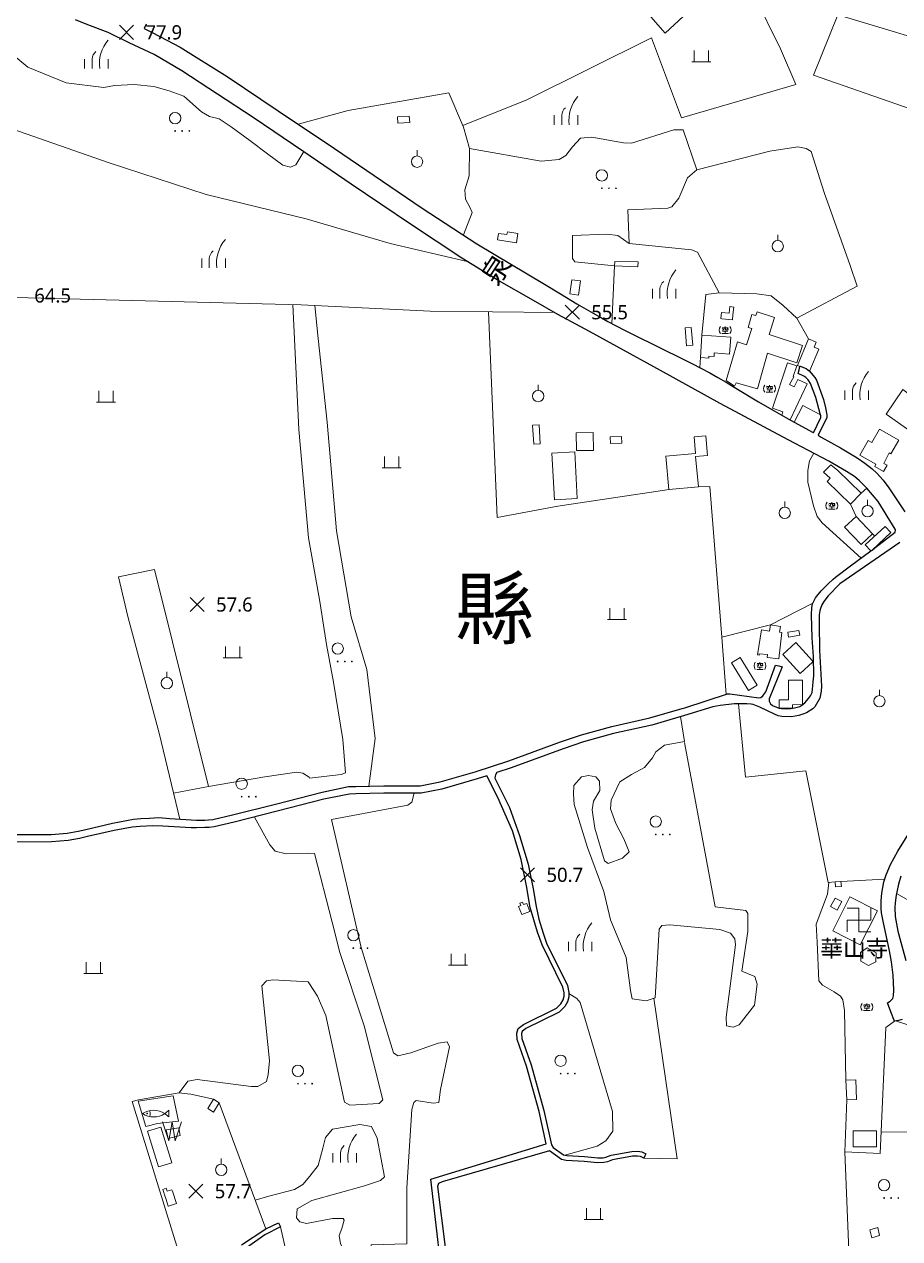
# Model space of a CAD drawing. Extents: x 219840 to 222438, y 2425093 to 2427865.
# Drawn here: x 221622 to 222085, y 2426625 to 2427267 of the extents above; entities that cross this region are included whole.
import ezdxf
from ezdxf.enums import TextEntityAlignment as Align

# ---------------------------------------------------------------- set-up
doc = ezdxf.new("R2010")
doc.units = 0
doc.linetypes.add('103', pattern=[32.5, 20, -3.75, 5, -3.75])
for name, color, linetype, lineweight in [('9230000', 7, '103', 30), ('9310100', 7, 'Continuous', 20), ('9520700', 5, 'Continuous', 20), ('9710500', 3, 'Continuous', 20), ('9720000', 3, 'Continuous', 20), ('9730200', 3, 'Continuous', 20), ('9730301', 3, 'Continuous', 20), ('9740100', 5, 'Continuous', 20), ('9790103', 7, 'Continuous', 20), ('9970102', 7, 'Continuous', 20)]:
    doc.layers.add(name, color=color, linetype=linetype, lineweight=lineweight)
for name, color, linetype in [('9420001', 1, 'Continuous'), ('9420801', 7, 'Continuous'), ('9810200', 7, 'Continuous')]:
    doc.layers.add(name, color=color, linetype=linetype)
doc.layers.add('9790201', color=34, linetype='145', lineweight=20, true_color=0xa55200)
doc.styles.add('LMP', font='Microsoft JhengHei.ttf')
doc.linetypes.add('145', pattern='A,0,-7.5,[10,base.shx,S=1,R=0,X=0,Y=0]', length=7.5)

# ---------------------------------------------------------------- blocks, each defined once
blk = doc.blocks.new('97913')
at = {"linetype": 'Continuous'}
for points in [[(-10, 8.7, 0.333333), (-10, -6.3)], [(10, -6.3, 0.333333), (10, 8.7)]]:
    blk.add_lwpolyline(points, format="xyb", dxfattribs=at)
for points in [[(-5.3, 6.5), (-5.5, 5.4), (-6.1, 3.7)], [(-1.7, 5.9), (-2.2, 3.7), (-3.9, 1.8), (-6.1, 0.7)], [(-5.4, 5.9), (6.4, 5.9), (4.4, 4)], [(0, 8.7), (0, 6.2)], [(1.1, 5.9), (1.1, 2.6), (1.6, 1.5), (5.8, 1.5), (6.3, 2.1), (6, 3.3)], [(-6.9, -6.3), (6.9, -6.3)], [(-5.3, -1.5), (5.5, -1.5)], [(0, -1.5), (0, -6.3)]]:
    blk.add_lwpolyline(points, dxfattribs=at)
blk = doc.blocks.new('97200')
at = {"linetype": 'Continuous'}
for points in [[(6.25, 15, 0.214635), (1.75, 0)], [(-0.25, 9, 0.201941), (-2.25, 5)]]:
    blk.add_lwpolyline(points, format="xyb", dxfattribs=at)
for points in [[(-6.25, 5), (-6.25, 0)], [(-2.25, 0), (-2.25, 5)], [(6.25, 5), (6.25, 0)]]:
    blk.add_lwpolyline(points, dxfattribs=at)
blk = doc.blocks.new('97410')
at = {"linetype": 'Continuous'}
for points in [[(4.9, 0, 0.29427), (-7, 0)], [(-7, 0, 0.29427), (4.9, 0)], [(-3.22, -1.53, 0.224849), (-3.22, 1.53)], [(4.9, 0, 0.037606), (7, 1.75, 0.037606)], [(7, -1.75, 0.031689), (4.9, 0)]]:
    blk.add_lwpolyline(points, format="xyb", dxfattribs=at)
blk.add_lwpolyline([(-4.69, 0, 1), (-4.27, 0, 1)], format="xyb", close=True, dxfattribs=at)
blk.add_lwpolyline([(7, 1.75), (7, -1.75)], dxfattribs=at)
blk = doc.blocks.new('97132')
at = {"linetype": 'Continuous'}
for points in [[(-3.2, 6.8, 1), (2.8, 6.8, 1)], [(-0.4, 0, 1), (0, 0, 1)], [(3.35, 0, 1), (3.75, 0, 1)], [(7.1, 0, 1), (7.5, 0, 1)]]:
    blk.add_lwpolyline(points, format="xyb", close=True, dxfattribs=at)
blk = doc.blocks.new('97331')
at = {"linetype": 'Continuous'}
blk.add_lwpolyline([(-3, 0, 1), (3, 0, 1)], format="xyb", close=True, dxfattribs=at)
blk.add_lwpolyline([(0, 3), (0, 6)], dxfattribs=at)
blk = doc.blocks.new('95220')
at = {"linetype": 'Continuous'}
blk.add_lwpolyline([(-5, 5), (-1.67, -5), (0, 5), (1.67, -5), (5, 5)], dxfattribs=at)
blk = doc.blocks.new('99712')
at = {"linetype": 'Continuous'}
for points in [[(-6.25, -6.25), (-6.25, 0), (6.25, 0), (6.25, 6.25)], [(-6.25, 6.25), (0, 6.25), (0, -6.25), (6.25, -6.25)]]:
    blk.add_lwpolyline(points, dxfattribs=at)
blk = doc.blocks.new('98120')
at = {"linetype": 'Continuous'}
for points in [[(-3.75, -3.75), (3.75, 3.75)], [(-3.75, 3.75), (3.75, -3.75)]]:
    blk.add_lwpolyline(points, dxfattribs=at)
blk = doc.blocks.new('97320')
at = {"linetype": 'Continuous'}
for points in [[(-5, 0), (5, 0)], [(-3.75, 0), (-3.75, 6)], [(3.75, 0), (3.75, 6)]]:
    blk.add_lwpolyline(points, dxfattribs=at)

msp = doc.modelspace()

# ---------------------------------------------------------------- linework, layer by layer
at = {"layer": '9310100', "flags": 128}
for points in [[(221825.52, 2427214.95), (221819.23, 2427214.51), (221818.99, 2427217.87), (221825.28, 2427218.31), (221825.52, 2427214.95)], [(221882.62, 2427156.32), (221881.87, 2427151.34), (221871.92, 2427152.85), (221872.45, 2427156.3), (221876.9, 2427155.62), (221877.13, 2427157.17), (221882.62, 2427156.32)], [(221946.22, 2427141.27), (221946.09, 2427138.6), (221933.69, 2427139.09), (221933.92, 2427141.45), (221946.22, 2427141.27)], [(221915.75, 2427131.13), (221914.77, 2427123.69), (221910.2, 2427124.3), (221911.2, 2427131.74), (221915.75, 2427131.13)], [(221996.82, 2427117.37), (221996.39, 2427113.17), (221996.14, 2427110.62), (221990.45, 2427111.2), (221990.06, 2427111.24), (221990.39, 2427114.49), (221994.38, 2427114.09), (221994.73, 2427117.58), (221996.82, 2427117.37)], [(222009.19, 2427114.77), (222018.43, 2427111.77), (222015.51, 2427102.78), (222033.19, 2427097.02), (222030.2, 2427087.84), (222014.66, 2427093.04), (222009.32, 2427074.05), (221998.11, 2427077.3), (221997.27, 2427075.62), (221992.78, 2427078.59), (221998.84, 2427098.92), (222003.53, 2427097.39), (222006.36, 2427106.08), (222004.42, 2427106.57), (222006.31, 2427113.39), (222008.55, 2427112.81), (222009.19, 2427114.77)], [(221975.11, 2427097.16), (221971.83, 2427096.91), (221971.16, 2427106.42), (221974.35, 2427106.63), (221975.11, 2427097.16)], [(221995.25, 2427101.5), (221994.55, 2427092.44), (221986.48, 2427093.1), (221986.38, 2427091.25), (221983.65, 2427091.4), (221983.6, 2427090.4), (221983.55, 2427090.4), (221979.21, 2427090.68), (221979.98, 2427102.49), (221995.25, 2427101.5)], [(222041.85, 2427095.18), (222037.04, 2427083.75), (222035.93, 2427084.22), (222035.18, 2427084.82), (222031.87, 2427086.11), (222031.83, 2427085.94), (222030.5, 2427086.5), (222036.4, 2427100.53), (222040.45, 2427098.83), (222039.36, 2427096.23), (222041.85, 2427095.18)], [(222026.23, 2427076.47), (222028.82, 2427075.2), (222030.61, 2427079.06), (222035.66, 2427076.69), (222026.72, 2427057.73), (222022.26, 2427060.29), (222022.84, 2427062.05), (222017.34, 2427063.84), (222025.19, 2427087.88), (222030.12, 2427086.26), (222028.2, 2427080.56), (222028.58, 2427080.48), (222026.23, 2427076.47)], [(222040.87, 2427054.88), (222038.84, 2427050.98), (222028.81, 2427056.54), (222033.35, 2427065.26), (222042.65, 2427060.42), (222042.77, 2427059.87), (222042.8, 2427058.95), (222040.87, 2427054.88)], [(221894.53, 2427045.09), (221891.04, 2427044.91), (221890.49, 2427054.98), (221893.99, 2427055.17), (221894.53, 2427045.09)], [(221922.65, 2427041.57), (221913.67, 2427041.45), (221913.55, 2427050.89), (221922.53, 2427051.01), (221922.65, 2427041.57)], [(221937.65, 2427045.44), (221931.66, 2427045.18), (221931.51, 2427048.68), (221937.49, 2427048.94), (221937.65, 2427045.44)], [(221978.09, 2427022.27), (221962.47, 2427020.89), (221960.9, 2427038.59), (221976.62, 2427039.98), (221975.85, 2427048.68), (221982.07, 2427049.23), (221982.98, 2427038.91), (221976.67, 2427038.35), (221978.09, 2427022.27)], [(222084.11, 2427046.91), (222079.9, 2427039.69), (222078.94, 2427040.29), (222076.1, 2427034.74), (222077.83, 2427033.8), (222075.93, 2427030.5), (222071.31, 2427033.15), (222071.93, 2427034.23), (222063.44, 2427039.07), (222067.85, 2427046.8), (222069.77, 2427045.71), (222073.81, 2427052.79), (222084.11, 2427046.91)], [(221914.08, 2427016.12), (221902.05, 2427015.46), (221900.69, 2427040.18), (221912.72, 2427040.84), (221914.08, 2427016.12)], [(222064.1, 2427018.97), (222058.47, 2427013.19), (222046.13, 2427025.2), (222047.72, 2427026.83), (222044.3, 2427030.06), (222048.12, 2427033.88), (222051.75, 2427030.98), (222064.1, 2427018.97)], [(222070.13, 2426997.53), (222064.09, 2426991.83), (222055.43, 2427001), (222061.47, 2427006.7), (222070.13, 2426997.53)], [(222069.95, 2426988.93), (222069.3, 2426988.46), (222066.37, 2426991.64), (222076.9, 2427001.36), (222079.9, 2426998.11), (222069.95, 2426988.93)], [(222021.45, 2426948.57), (222020.92, 2426945.45), (222022.23, 2426945.3), (222020.62, 2426931.32), (222014.45, 2426932.03), (222014.62, 2426933.71), (222010.32, 2426934.13), (222010.25, 2426933.34), (222009.39, 2426933.46), (222011.42, 2426946.65), (222015.64, 2426945.99), (222016.16, 2426949.46), (222021.45, 2426948.57)], [(222031.77, 2426943.94), (222025.8, 2426942.9), (222025.38, 2426945.41), (222031.28, 2426946.35), (222031.77, 2426943.94)], [(222038.5, 2426929.62), (222031.96, 2426923.64), (222022.75, 2426933.69), (222029.6, 2426939.97), (222038.48, 2426930.26), (222038.5, 2426929.62)], [(222009.17, 2426917.5), (222004.59, 2426914.69), (221995.68, 2426929.24), (222000.26, 2426932.05), (222009.17, 2426917.5)], [(222027.86, 2426905.3), (222021.29, 2426905.26), (222020.8, 2426905.4), (222020.78, 2426909.73), (222025.78, 2426909.76), (222025.73, 2426920.05), (222033.15, 2426920.09), (222033.21, 2426907.18), (222027.85, 2426907.16), (222027.86, 2426905.3)], [(222053.7, 2426811.07), (222050.68, 2426810.79), (222050.44, 2426813.45), (222053.46, 2426813.72), (222053.7, 2426811.07)], [(222053.89, 2426803.08), (222051.47, 2426798.61), (222048, 2426800.5), (222050.42, 2426804.96), (222053.89, 2426803.08)], [(222072.75, 2426798.15), (222063.64, 2426780.18), (222049.13, 2426787.55), (222058.25, 2426805.51), (222072.75, 2426798.15)], [(221885.16, 2426802.81), (221885.7, 2426801.45), (221887.41, 2426802.14), (221889.07, 2426797.87), (221884.75, 2426796.21), (221883.04, 2426800.5), (221884.24, 2426800.98), (221883.74, 2426802.25), (221885.16, 2426802.81)], [(222071.9, 2426771.21), (222067.97, 2426769.3), (222063.93, 2426771.65), (222063.74, 2426776.08), (222067.4, 2426778.66), (222072.03, 2426775.92), (222071.9, 2426771.21)], [(222061.68, 2426698.46), (222056.52, 2426698.26), (222056.09, 2426708.69), (222061.27, 2426708.9), (222061.68, 2426698.46)], [(221724.83, 2426696.78), (221721.75, 2426691.79), (221718.69, 2426693.68), (221721.78, 2426698.67), (221724.83, 2426696.78)], [(221699.72, 2426664.96), (221692.68, 2426662.8), (221686.87, 2426681.72), (221693.91, 2426683.88), (221699.72, 2426664.96)], [(222072.24, 2426673.38), (222059.99, 2426673.36), (222059.98, 2426681.88), (222072.23, 2426681.89), (222072.24, 2426673.38)], [(221696.65, 2426651.57), (221697.3, 2426649.98), (221699.8, 2426650.79), (221700.06, 2426649.99), (221702.17, 2426643.46), (221697.87, 2426642.06), (221697.83, 2426642.05), (221696.68, 2426645.6), (221695.73, 2426648.52), (221695.45, 2426649.38), (221694.9, 2426650.92), (221696.65, 2426651.57)], [(222073.92, 2426626.6), (222069.75, 2426625.29), (222068.77, 2426629.53), (222073.01, 2426630.71), (222073.92, 2426626.6)]]:
    msp.add_lwpolyline(points, close=True, dxfattribs=at)
at = {"layer": '9420001', "flags": 128}
for points in [[(221617.18, 2426838.49), (221635.97, 2426838.52), (221644.35, 2426839.33), (221650.18, 2426840.32), (221654.25, 2426841.24), (221668.43, 2426844.49), (221679.45, 2426846.6), (221683.31, 2426846.99), (221687.95, 2426847.25), (221692.85, 2426847.49), (221698.63, 2426847.06), (221712.78, 2426846.04), (221717.11, 2426846.13), (221719.12, 2426846.22), (221721.4, 2426846.55), (221731.81, 2426848.89), (221754.51, 2426854.66), (221779.16, 2426860.99), (221789.11, 2426862.99), (221793.19, 2426863.85), (221796.92, 2426863.97), (221811.78, 2426864.28), (221828.03, 2426864.28), (221831.09, 2426864.25), (221841.53, 2426866.37), (221860.07, 2426871.71), (221877.82, 2426877.47), (221905.26, 2426887.51), (221916.23, 2426891.25), (221932.36, 2426895.67), (221952.5, 2426900.21), (221969.61, 2426905.2), (221970.9, 2426905.58), (221993.52, 2426912.86), (221994.78, 2426912.83), (222010.09, 2426910.71), (222011.18, 2426910.94), (222012.12, 2426911.84), (222013.78, 2426913.97), (222018.94, 2426928.05), (222020.68, 2426927.62), (222022.43, 2426927.19), (222015.56, 2426910.31), (222015.46, 2426909.05), (222016.29, 2426907.68), (222017.29, 2426906.81), (222019.44, 2426905.79), (222020.8, 2426905.4), (222021.29, 2426905.26), (222021.98, 2426905.07), (222024.51, 2426904.91), (222026.93, 2426905.15), (222028.98, 2426905.41), (222031.71, 2426906.18), (222032.84, 2426906.83), (222034.38, 2426908.06), (222036.28, 2426910.44), (222037.32, 2426911.89), (222038.2, 2426913.57), (222038.64, 2426917.13), (222038.86, 2426919.22), (222039.22, 2426922.43), (222039.01, 2426932.72), (222038.19, 2426942.42), (222037.9, 2426954.58), (222038.06, 2426958.61), (222038.49, 2426960.53), (222039.07, 2426961.91), (222040.09, 2426963.64), (222043.08, 2426967.38), (222045.88, 2426970.25), (222046.81, 2426971.08), (222049.44, 2426973.43), (222050.65, 2426974.52), (222058.56, 2426980.63), (222069.3, 2426988.46), (222069.95, 2426988.93), (222071.47, 2426990.04), (222082.2, 2426998.28), (222082.29, 2426999.39), (222082.17, 2427000.01), (222073.15, 2427014.54), (222067.22, 2427021.69), (222063.36, 2427025.41), (222060.69, 2427027.77), (222056.43, 2427030.4), (222047.03, 2427035.9), (222025.5, 2427047.11), (221989.63, 2427066.39), (221958.14, 2427083.9), (221934.91, 2427096.46), (221920.56, 2427104.39), (221903.85, 2427113.5), (221890.87, 2427120.78), (221871.72, 2427131.69), (221853, 2427143.26), (221825.88, 2427161.09), (221794.6, 2427182.31), (221769.58, 2427199.49), (221742.65, 2427217.47), (221704.93, 2427242.27), (221690.31, 2427250.83), (221677.25, 2427256.97), (221666.09, 2427262.42), (221655.36, 2427266.62), (221648.86, 2427269.2)], [(221686.19, 2427266.96), (221685.16, 2427264.66), (221688.94, 2427262.75), (221693.36, 2427260.42), (221704.1, 2427254.68), (221728.94, 2427239.15), (221755.92, 2427221.01), (221785.8, 2427201.11), (221832.07, 2427169.67), (221861.06, 2427150.75), (221896.72, 2427129.49), (221905.27, 2427124.29), (221913.84, 2427119.13), (221922.46, 2427114.07), (221926.81, 2427111.6), (221930.25, 2427109.72), (221934.65, 2427107.36), (221939.09, 2427105.07), (221943.56, 2427102.82), (221970.49, 2427089.57), (221974.96, 2427087.32), (221979.4, 2427085.03), (221984.09, 2427082.52), (221988.45, 2427080.08), (221992.78, 2427077.58), (221997.09, 2427075.04), (222009.97, 2427067.33), (222016.94, 2427063.23), (222025.62, 2427058.3), (222028.81, 2427056.54), (222038.84, 2427050.98), (222038.98, 2427050.91), (222040.87, 2427054.88), (222042.8, 2427058.95), (222042.77, 2427059.87), (222042.65, 2427060.42), (222042.56, 2427060.85), (222040.28, 2427069.55), (222037.45, 2427077.03), (222036.58, 2427078.33), (222036.13, 2427078.87), (222034.88, 2427080.09), (222033.87, 2427080.83), (222030.95, 2427082.31), (222031.41, 2427084.21), (222031.83, 2427085.94), (222031.87, 2427086.11), (222035.18, 2427084.82), (222035.93, 2427084.22), (222036.66, 2427083.62), (222037.81, 2427082.47), (222039.7, 2427080.13), (222040.63, 2427078.68), (222044.17, 2427068.57), (222045.31, 2427064.03), (222045.95, 2427060.35), (222045.95, 2427058.99), (222041.42, 2427049.55), (222043.09, 2427048.63), (222053.31, 2427042.88), (222057.68, 2427040.33), (222061.97, 2427037.68), (222066.13, 2427034.86), (222070.04, 2427031.78), (222072.49, 2427029.52), (222075.78, 2427025.81), (222078.76, 2427021.8), (222081.58, 2427017.63), (222087.2, 2427009.08)], [(222084.6, 2426992.96), (222052.83, 2426971.09), (222046.76, 2426964.67), (222044.43, 2426961.64), (222043.4, 2426959.91), (222042.63, 2426958.07), (222042.3, 2426956.73), (222042.04, 2426954.74), (222041.88, 2426949.97), (222042.22, 2426936), (222043.13, 2426916.97), (222043.06, 2426914.33), (222042.24, 2426910.56), (222039.61, 2426906.11), (222038.53, 2426904.94), (222035.27, 2426902.84), (222033.31, 2426902.11), (222031.22, 2426901.46), (222027.37, 2426900.78), (222022.3, 2426900.84), (222020.33, 2426901.29), (222018.37, 2426902.11), (222010.58, 2426905.91), (222007.06, 2426907.22), (222006.1, 2426907.47), (222003.77, 2426907.65), (221997.21, 2426907.53), (221989.6, 2426906.79), (221985.76, 2426905.94), (221970.73, 2426901.42), (221953.49, 2426896.4), (221933.31, 2426891.85), (221917.39, 2426887.49), (221906.57, 2426883.8), (221879.1, 2426873.75), (221871.63, 2426871.33), (221870.76, 2426870.14), (221870.58, 2426869.46), (221870.54, 2426868.28), (221878.2, 2426852.74), (221883.55, 2426837.93), (221888.1, 2426822.86), (221890.71, 2426809.88), (221892.3, 2426800.42), (221893.72, 2426793.82), (221895.98, 2426786.38), (221897.86, 2426781.15), (221908.87, 2426758.67), (221909.66, 2426755.08), (221909.64, 2426752.7), (221908.97, 2426750.07), (221907.42, 2426747.53), (221904.57, 2426744.6), (221886.93, 2426735.95), (221884.99, 2426734.48), (221884.63, 2426733.3), (221884.79, 2426730.76), (221889.65, 2426716.87), (221896.42, 2426692.68), (221900.41, 2426674.48), (221901.27, 2426673.13), (221906.87, 2426669.18), (221908.61, 2426668.78), (221917.97, 2426668.25), (221924.95, 2426667.6), (221927.84, 2426667.64), (221929.26, 2426667.9), (221931.95, 2426668.98), (221942.92, 2426671), (221946.08, 2426671.09), (221948.24, 2426670.76), (221950.3, 2426669.82), (221949.77, 2426668.66), (221949.24, 2426667.49), (221947.5, 2426668.28), (221945.92, 2426668.52), (221943.19, 2426668.45), (221932.66, 2426666.51), (221929.98, 2426665.43), (221928.09, 2426665.08), (221924.84, 2426665.04), (221917.78, 2426665.7), (221908.25, 2426666.24), (221905.81, 2426666.79), (221899.38, 2426671.33), (221842.63, 2426655), (221840.74, 2426654.12), (221840.24, 2426652.48), (221848.3, 2426588.27)], [(221844.65, 2426587.89), (221836.72, 2426656.38), (221897.67, 2426675.01), (221893.94, 2426692.06), (221887.21, 2426716.1), (221882.25, 2426730.25), (221882.05, 2426733.6), (221882.78, 2426736.02), (221885.58, 2426738.14), (221903.05, 2426746.71), (221905.38, 2426749.1), (221906.59, 2426751.08), (221907.09, 2426753.03), (221907.1, 2426754.81), (221906.43, 2426757.82), (221895.5, 2426780.15), (221893.04, 2426786.97), (221889.19, 2426799.89), (221888.02, 2426807.09), (221887.46, 2426810.55), (221884.44, 2426825.38), (221879.81, 2426840.5), (221872.16, 2426858.04), (221866.24, 2426869.58), (221861.22, 2426867.95), (221842.47, 2426862.55), (221831.47, 2426860.31), (221828.01, 2426860.34), (221811.82, 2426860.34), (221797.02, 2426860.04), (221793.66, 2426859.93), (221789.91, 2426859.14), (221780.03, 2426857.16), (221755.48, 2426850.85), (221732.72, 2426845.07), (221722.12, 2426842.68), (221719.49, 2426842.3), (221717.23, 2426842.2), (221712.79, 2426842.11), (221710.01, 2426842.15), (221694.96, 2426842.97), (221689.46, 2426843.19), (221682.89, 2426842.84), (221678.8, 2426842.47), (221669.24, 2426840.64), (221655.12, 2426837.41), (221650.94, 2426836.46), (221644.86, 2426835.43), (221636.16, 2426834.59), (221617.26, 2426834.56)], [(222085.77, 2426740.75), (222083.84, 2426740.22), (222081.83, 2426739.89), (222079.94, 2426744.72), (222078.02, 2426749.63), (222079.54, 2426750.41), (222080.87, 2426751.9), (222081.32, 2426753.34), (222081.42, 2426756.18), (222081.11, 2426764.21), (222080.27, 2426771.23), (222079.16, 2426777.11), (222075.77, 2426792.79), (222075, 2426797.08), (222074.72, 2426799.48), (222074.68, 2426803.48), (222075.04, 2426807.5), (222076.17, 2426813.45), (222077.32, 2426817.3), (222079.61, 2426822.63), (222083.47, 2426829.65), (222096.63, 2426850.62)], [(222085.2, 2426816.52), (222083.88, 2426812.32), (222082.64, 2426806.44), (222082.18, 2426802.46), (222082.05, 2426800.03), (222082.22, 2426795.26), (222082.79, 2426791.32), (222083.61, 2426787.41), (222087.73, 2426771.89)], [(221736.62, 2426621.66), (221749.4, 2426630.16), (221756.16, 2426633.25), (221757.24, 2426631.21), (221748.86, 2426626.87), (221731.75, 2426614.68)]]:
    msp.add_lwpolyline(points, dxfattribs=at)
at = {"layer": '9520700', "flags": 128}
msp.add_lwpolyline([(221704.21, 2426679.42), (221697.82, 2426677.92), (221696.8, 2426682.46), (221703.36, 2426683.56), (221704.21, 2426679.42)], close=True, dxfattribs=at)
at = {"layer": '9740100', "flags": 128}
msp.add_lwpolyline([(221692.13, 2426685.7), (221686.05, 2426684.15), (221681.99, 2426697.6), (221700.34, 2426700.32), (221703.17, 2426687.03), (221692.13, 2426685.7)], close=True, dxfattribs=at)
at = {"layer": '9790201', "flags": 128}
for points in [[(221853.59, 2427213.29), (221887.39, 2427226.82), (221953.35, 2427259.68), (221969.11, 2427217.33), (222029.6, 2427235), (222021.61, 2427253.93), (222007.3, 2427282.95), (222001.77, 2427291.96), (221999.02, 2427294.05), (221996.51, 2427294.37), (221994.37, 2427293.73), (221960.51, 2427262.11), (221928.15, 2427299.39), (221919.03, 2427308.12), (221909.13, 2427311.27), (221904.84, 2427315.3), (221886.69, 2427355.35), (221874.23, 2427387.59)], [(221313.68, 2426712.8), (221303.42, 2426754.2), (221298.57, 2426785.6), (221297.18, 2426809.8), (221296.84, 2426816.47), (221296.24, 2426820.18), (221295.75, 2426821.96), (221287.11, 2426822.65), (221272.6, 2426821.2), (221269.51, 2426832.14), (221269.7, 2426845.19), (221272.37, 2426864.93), (221285.36, 2426884.95), (221284.16, 2426892.35), (221275.82, 2426903.4), (221268.79, 2426914.57), (221257.41, 2426965.66), (221242.36, 2426969.25), (221233.01, 2426982.51), (221217.81, 2426998.75), (221214.53, 2427009.2), (221214.51, 2427036.47), (221205.88, 2427093.06), (221205.01, 2427106.26), (221234.99, 2427116.9), (221247.72, 2427123.83), (221262.03, 2427144.86), (221272.32, 2427161.64), (221274.74, 2427166.82), (221267.03, 2427193.01), (221266.73, 2427199.27), (221275.89, 2427237.5), (221280.2, 2427258.17), (221283.09, 2427259.33), (221290.72, 2427259.85), (221291.95, 2427263.15), (221291.71, 2427267.14), (221289.29, 2427274.9), (221271.02, 2427294.27), (221261.22, 2427305.06), (221259.94, 2427309.06), (221260.39, 2427310.26), (221261.44, 2427311.25), (221265.17, 2427310.89), (221281.67, 2427296.96), (221285.2, 2427295.33), (221289.61, 2427296.62), (221301.07, 2427315.26), (221301.81, 2427318.99), (221301.92, 2427331.13), (221305.03, 2427337.89), (221310.57, 2427345.79), (221315.23, 2427351.22), (221318.08, 2427352.74), (221322.41, 2427354.34), (221330.92, 2427354.61), (221352.48, 2427344.8), (221355.13, 2427342.81), (221354.27, 2427338.55), (221351.23, 2427333.13), (221351.22, 2427330.43), (221351.82, 2427326.57), (221355.23, 2427323.52), (221435.13, 2427295.21), (221463.71, 2427279.28), (221515.99, 2427248.73), (221518.48, 2427244.7), (221518.36, 2427238.79), (221516.88, 2427227.72), (221607.83, 2427213.99), (221665.98, 2427193.77), (221717.94, 2427176.94), (221770.72, 2427164.01), (221815.08, 2427150.93), (221855.94, 2427141.44)], [(221769.49, 2427199.55), (221765.24, 2427192.6), (221762.46, 2427191.28), (221758.41, 2427192.39), (221750.26, 2427198.3), (221740.97, 2427205.43), (221731.16, 2427212.55), (221724.81, 2427216.81), (221719.69, 2427218.08), (221715.48, 2427220.5), (221706.11, 2427228.83), (221698.32, 2427231.58), (221690.13, 2427233.97), (221679.81, 2427235.04), (221669.44, 2427234.53), (221663.75, 2427233.36), (221643.94, 2427235.9), (221623.56, 2427244.13), (221616.15, 2427250.35), (221610.77, 2427254.91), (221607.86, 2427259.81), (221608.7, 2427268.01), (221607.3, 2427271.14), (221604, 2427272.87), (221588.09, 2427277.17), (221578.62, 2427278.71), (221573.29, 2427281.66), (221569.83, 2427286.02), (221560.95, 2427299.09)], [(222116.01, 2427255.81), (222115.14, 2427252.84), (222051.91, 2427271.83), (222039, 2427239.92), (222106.33, 2427216.56), (222164.2, 2427197.56), (222176.83, 2427233.43), (222192.53, 2427270.15), (222205.79, 2427291.7)], [(221296.11, 2427101.44), (221315.48, 2427104.99), (221311.6, 2427134.16), (221311.83, 2427154.24), (221316.06, 2427220.89), (221317.26, 2427257.24), (221391.12, 2427241.39), (221438.03, 2427230.16), (221448.76, 2427154.38), (221494.18, 2427153.66), (221499.85, 2427125.42), (221768.02, 2427118.59), (221836.35, 2427115.16), (221902.2, 2427114.42)], [(221857.01, 2427201.19), (221853.98, 2427212.39), (221846.13, 2427230.67), (221793.01, 2427221.26), (221766.49, 2427213.97)], [(221977.27, 2427189.85), (221970.14, 2427211.04), (221965.07, 2427211.06), (221942.73, 2427204.02), (221938.44, 2427204.17), (221921.82, 2427207.14), (221915.73, 2427206.67), (221911.51, 2427202.11), (221908, 2427197.54), (221904.52, 2427195.41), (221895.01, 2427194.52), (221857.01, 2427201.19), (221856.98, 2427186.68), (221854.67, 2427179.36), (221854.93, 2427174.36), (221857.24, 2427170.09), (221858.56, 2427167.33), (221853.84, 2427155.47)], [(221932.42, 2427108.56), (221933.69, 2427139.09), (221912.79, 2427141.27), (221911.59, 2427143.02), (221911.53, 2427155.26), (221929.64, 2427155.83), (221935.51, 2427155.11), (221941.51, 2427150.9)], [(221982.09, 2427123.97), (221989.1, 2427124.79)], [(221763.65, 2427118.7), (221766.79, 2427052.56), (221771.99, 2426995.42), (221777.98, 2426961.73), (221781.56, 2426938.9), (221785.22, 2426919.04), (221790.17, 2426888.78), (221791.49, 2426871.16), (221789.29, 2426870.22), (221772.45, 2426868.37)], [(221803.85, 2426864.12), (221807.29, 2426889.36), (221802.73, 2426925.8), (221794.57, 2426953.52), (221786.83, 2426999.1), (221781.9, 2427056.44), (221777.16, 2427100.68), (221775.38, 2427118.22)], [(221979.98, 2427102.49), (221982.09, 2427123.97)], [(221867.08, 2427114.82), (221871.77, 2427006.18), (221903.84, 2427012.07), (221962.69, 2427020.91)], [(222030.12, 2427111.49), (222036.4, 2427100.53)], [(221979.23, 2427090.95), (221978.87, 2427085.3)], [(222086.2, 2427073.69), (222077.38, 2427060.76)], [(222086.2, 2427073.69), (222102.13, 2427061.99), (222092.98, 2427049.73), (222077.38, 2427060.76)], [(222064.12, 2426984.68), (222043.59, 2427003.33), (222040.93, 2427006.71), (222038.98, 2427012.19), (222035.96, 2427024.75), (222035.96, 2427030.93), (222036.85, 2427036.12), (222039.08, 2427040.04)], [(221978.09, 2427022.27), (221984.09, 2427022.53), (221990.45, 2426942.87), (222016.16, 2426949.46), (222038.64, 2426960.89)], [(222064.1, 2427018.97), (222067.22, 2427021.69)], [(222061.47, 2427006.7), (222058.47, 2427013.19)], [(222070.13, 2426997.53), (222071.4, 2426996.29)], [(221703.91, 2426846.68), (221693, 2426892.12), (221676.37, 2426953.7), (221671.49, 2426974.8), (221690.59, 2426978.68), (221719.11, 2426863.87), (221748.91, 2426869.09), (221765.81, 2426871.49), (221768.91, 2426870.97), (221772.41, 2426868.78), (221772.45, 2426868.37)], [(221990.45, 2426942.87), (221992.75, 2426912.61)], [(221999.24, 2426907.57), (222002.97, 2426868.83), (222034.86, 2426872.11), (222046.69, 2426813.13), (222050.44, 2426813.45)], [(221970.71, 2426887.69), (221968.69, 2426900.83)], [(221970.81, 2426887.16), (221987.01, 2426800.31), (222003.15, 2426798.34), (222004.26, 2426796.8), (222004.18, 2426787.29), (222001, 2426766.35), (222004.04, 2426765.06), (222007.95, 2426763.46), (222009.14, 2426759.51), (222007.81, 2426748.33), (221999.72, 2426737.84), (221996.58, 2426736.67), (221992.97, 2426737.44), (221992.74, 2426742), (221997.78, 2426780.15), (221997.32, 2426783.32), (221995.01, 2426786.41), (221989.43, 2426788.31), (221962.98, 2426790.72), (221958.86, 2426790.35), (221957.36, 2426788.49), (221955.33, 2426752.28), (221950.5, 2426750.65), (221943.15, 2426751.64), (221942.19, 2426756.15), (221939.84, 2426773.5), (221931.61, 2426793.37), (221928.13, 2426808.47), (221919.57, 2426831.59), (221912.39, 2426854.47), (221912, 2426859.93), (221912.34, 2426864.41), (221916.24, 2426869.07), (221920, 2426869.65), (221923.93, 2426869.08), (221925.84, 2426866.68), (221926.07, 2426861.83), (221922.58, 2426856.1), (221921.92, 2426851.63), (221923.41, 2426841.8), (221928.44, 2426824.63), (221930.42, 2426823.25), (221938, 2426826.07), (221941.5, 2426829.38), (221938.67, 2426836.32), (221934.42, 2426844.32), (221931.64, 2426852.08), (221932.07, 2426856.65), (221936.55, 2426866.38), (221942.81, 2426870.25), (221949.61, 2426873.98), (221953.82, 2426879.03), (221955.57, 2426882.32), (221960.22, 2426885.7), (221970.71, 2426887.69)], [(221719.11, 2426863.87), (221700.63, 2426860.33)], [(221844.63, 2426588.03), (221829.38, 2426587.84), (221827.39, 2426590.04), (221825.48, 2426594.06), (221824.64, 2426600.28), (221820.61, 2426601.49), (221817.06, 2426600.82), (221816.88, 2426593.38), (221816.57, 2426588.27), (221803.58, 2426588.05), (221805.14, 2426621.66), (221824.01, 2426622.09), (221823.89, 2426651.7), (221826.63, 2426693.12), (221827.62, 2426696.83), (221828.86, 2426697.87), (221837.96, 2426696.58), (221840.92, 2426696.84), (221841.84, 2426703.75), (221846.55, 2426726.37), (221845.23, 2426728.89), (221840.54, 2426728.26), (221826.09, 2426723.17), (221819.25, 2426721.5), (221816.83, 2426723.12), (221799.76, 2426778.81), (221784.16, 2426846.42), (221824.58, 2426854.12), (221826.55, 2426855.63), (221827.8, 2426860.34)], [(221703.53, 2426702.02), (221708.21, 2426708.07), (221713.05, 2426709), (221741.71, 2426705.3), (221745.25, 2426705.31), (221749.75, 2426708.06), (221750.57, 2426711.66), (221751.34, 2426718.9), (221747.22, 2426758.58), (221749.83, 2426761.14), (221753.14, 2426761.69), (221771.73, 2426760.73), (221776.74, 2426753.15), (221781.17, 2426742.82), (221791.02, 2426696.99), (221793.83, 2426695.43), (221809.31, 2426696.27), (221811.23, 2426698.22), (221801.49, 2426737.39), (221788.47, 2426776.19), (221784.43, 2426792.17), (221775.11, 2426828.45), (221771.63, 2426828.62), (221760.1, 2426828.27), (221754.36, 2426829.69), (221751.55, 2426833.14), (221743.37, 2426847.77)], [(222047.01, 2426813.16), (222046.39, 2426806.98), (222040.42, 2426791.2), (222040.94, 2426781.67), (222041.74, 2426761.22), (222043.75, 2426758.98), (222049.88, 2426755.35), (222053.17, 2426753.02), (222054.39, 2426751.16), (222055.3, 2426745.46), (222056.09, 2426708.69)], [(222053.47, 2426813.61), (222076.61, 2426814.92)], [(222126.5, 2426782.51), (222082.84, 2426807.39)], [(221907.45, 2426669.05), (221924.64, 2426673.83), (221929.13, 2426676.63), (221932.81, 2426681.68), (221932.69, 2426692.12), (221915.62, 2426749.76), (221913.86, 2426751.92), (221909.66, 2426754.55)], [(221954.51, 2426752.01), (221966.95, 2426667.02)], [(222056.52, 2426698.26), (222055.52, 2426670.74), (222074.22, 2426669.9), (222077.22, 2426736.48), (222081.83, 2426739.89)], [(222082.28, 2426739.96), (222103.68, 2426733.11), (222098.46, 2426710.76), (222103.75, 2426708.14), (222109.79, 2426729.32), (222107.43, 2426741.16)], [(222103.75, 2426708.14), (222100.85, 2426700.03), (222100.03, 2426681.29), (222074.73, 2426681.15)], [(221721.78, 2426698.67), (221709.71, 2426701.21), (221708.01, 2426701.43), (221703.53, 2426702.02), (221682.09, 2426698.27), (221678.77, 2426697.4), (221708.21, 2426602.15)], [(221749.4, 2426630.16), (221724.83, 2426696.78)], [(221760.74, 2426615.33), (221766.56, 2426616.51), (221770.58, 2426613.15), (221776.27, 2426604.92), (221779.59, 2426599.39), (221781.4, 2426595.76), (221781.39, 2426591.97), (221782.25, 2426584.03), (221785.59, 2426582), (221791.43, 2426581.13), (221794.3, 2426582.21), (221794.13, 2426587.8), (221794.53, 2426593.85), (221791.46, 2426598.6), (221790.59, 2426600.38), (221790.86, 2426606.3), (221791, 2426615.01), (221790.46, 2426619.14), (221788.81, 2426622.19), (221788.14, 2426626.54), (221789.68, 2426630.33), (221790.84, 2426634.66), (221790.35, 2426635.55), (221784.58, 2426635.56), (221770.93, 2426632.99), (221767.43, 2426633.79), (221765.6, 2426635.82), (221765.94, 2426640.6), (221773.81, 2426645.13), (221801.52, 2426652.77), (221810.02, 2426655.61), (221812.08, 2426657.65), (221808.36, 2426678.04), (221805.34, 2426684.14), (221799.11, 2426685.21), (221784.62, 2426682.86), (221780.92, 2426678.4), (221779.62, 2426672.78), (221777.01, 2426663.6), (221772.65, 2426657.86), (221768.94, 2426653.51), (221764.56, 2426650.89), (221751.09, 2426647.44), (221743.83, 2426645.26)], [(221947.34, 2426341.69), (221945.69, 2426417.07), (221944.82, 2426436.95), (221926.37, 2426437.33), (221927.3, 2426488.34), (221929.74, 2426545.3), (221946.55, 2426547.91), (221981.08, 2426548.4), (221995.49, 2426548.53), (222018.26, 2426547.99), (222022.89, 2426528.97), (222061.01, 2426536.01), (222055.52, 2426670.74)], [(221966.95, 2426667.02), (221949.24, 2426667.49)], [(221757.16, 2426631.17), (221777.54, 2426540.87), (221830.46, 2426550.99), (221831.99, 2426550.79), (221836.84, 2426525.57), (221839.6, 2426524.88), (221874.39, 2426532.42), (221875.72, 2426537.89), (221864.16, 2426590.04), (221848.3, 2426588.27)]]:
    msp.add_lwpolyline(points, dxfattribs=at)
msp.add_lwpolyline([(221977.29, 2427189.87), (222015.84, 2427199.75), (222030.64, 2427202.08), (222035.01, 2427201.21), (222037.74, 2427199.61), (222044.62, 2427177.84), (222058.39, 2427139.26), (222062.13, 2427128.39), (222030.14, 2427111.48), (222022.93, 2427118.24), (222016.59, 2427123.2), (222009.04, 2427124.33), (221989.04, 2427124.79), (221977.58, 2427146.38), (221974.55, 2427147.6), (221941.49, 2427150.9), (221940.78, 2427168.8), (221961.88, 2427169.6), (221964.04, 2427170.42), (221967.84, 2427174.85), (221972.38, 2427185.68)], close=True, dxfattribs=at)

# ---------------------------------------------------------------- block references
at = {"layer": '9520700'}
msp.add_blockref('95220', (221699.85, 2426681.64), dxfattribs=at)
at = {"layer": '9710500'}
for p in [(221701.66, 2427210.41), (221927.27, 2427180.14), (221787.61, 2426930.01), (221736.84, 2426858.56), (221955.75, 2426838.54), (221795.9, 2426778.49), (221905.49, 2426712.14), (221766.6, 2426706.82), (222076.49, 2426646.39)]:
    msp.add_blockref('97132', p, dxfattribs=at)
at = {"layer": '9720000'}
for p in [(221659.82, 2427243.41), (221908.08, 2427213.73), (221721.77, 2427138.02), (221960.02, 2427121.95), (222061.84, 2427068.31), (221915.61, 2426776.85), (221791.14, 2426665.17)]:
    msp.add_blockref('97200', p, dxfattribs=at)
at = {"layer": '9730200'}
for p in [(221979.69, 2427247.04), (221664.9, 2427067.05), (221815.91, 2427032.31), (221935.1, 2426952.11), (221731.86, 2426931.94), (221851.08, 2426769.54), (221658.19, 2426765.01), (221922.68, 2426635.05)]:
    msp.add_blockref('97320', p, dxfattribs=at)
at = {"layer": '9730301'}
for p in [(221829.37, 2427194.21), (222020.07, 2427149.51), (221893.42, 2427070.29), (222067.59, 2427009.47), (222023.76, 2427008.55), (221697.08, 2426918.54), (222073.8, 2426908.97), (221725.84, 2426661.26)]:
    msp.add_blockref('97331', p, dxfattribs=at)
at = {"layer": '9740100'}
msp.add_blockref('97410', (221691.17, 2426691.02), dxfattribs=at)
at = {"layer": '9790103', "xscale": 0.25, "yscale": 0.25, "zscale": 0.25}
for p in [(221992.23, 2427104.9), (222015.74, 2427073.93), (222048.68, 2427012.07), (222010.67, 2426927.42), (222067.15, 2426747.09)]:
    msp.add_blockref('97913', p, dxfattribs=at)
at = {"layer": '9810200'}
for p in [(221675.76, 2427262.59, 77.87), (221911.48, 2427114.62, 55.54), (221713.09, 2426960.13, 57.62), (221887.79, 2426817.23, 50.7), (221712.4, 2426649.99, 57.69)]:
    msp.add_blockref('98120', p, dxfattribs=at)
at = {"layer": '9970102'}
msp.add_blockref('99712', (222062.97, 2426793.3), dxfattribs=at)

# ---------------------------------------------------------------- texts
at = {"layer": '9230000', "style": 'LMP'}
msp.add_text('縣', height=31, dxfattribs=at).set_placement((221870.57, 2426958.71), align=Align.MIDDLE)
at = {"layer": '9420801', "style": 'LMP'}
msp.add_text('泉', height=11, rotation=56.73051, dxfattribs=at).set_placement((221871.1, 2427137.18), align=Align.MIDDLE_CENTER)
at = {"layer": '9810200', "style": 'LMP'}
for s, p in [('77.9', (221685.76, 2427262.59, 77.87)), ('64.5', (221627, 2427123.5, 64.48)), ('55.5', (221921.48, 2427114.62, 55.54)), ('57.6', (221723.09, 2426960.13, 57.62)), ('50.7', (221897.79, 2426817.23, 50.7)), ('57.7', (221722.4, 2426649.99, 57.69))]:
    msp.add_text(s, height=7.5, dxfattribs=at).set_placement(p, align=Align.MIDDLE_LEFT)
at = {"layer": '9970102', "style": 'LMP'}
msp.add_text('華山寺', height=8.85, dxfattribs=at).set_placement((222060.59, 2426778.47), align=Align.MIDDLE)

doc.saveas('drawing.dxf')
